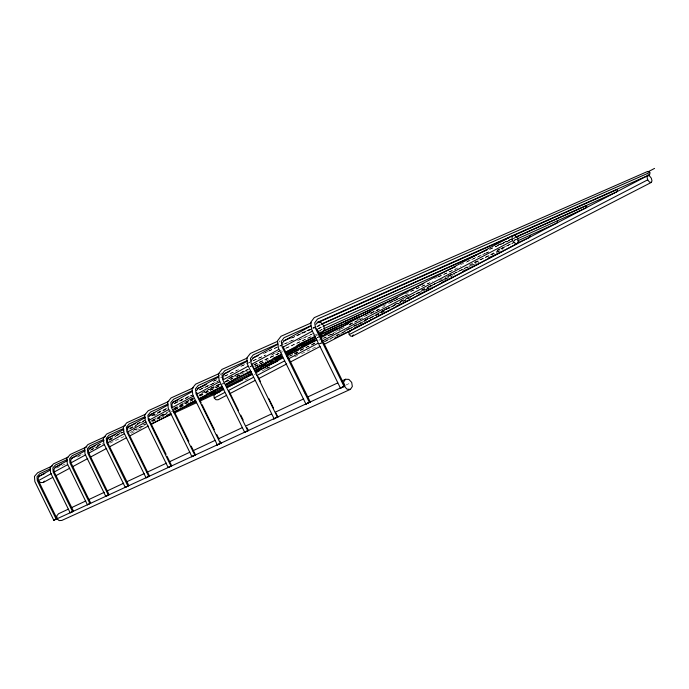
<?xml version="1.0" encoding="UTF-8"?>
<svg xmlns="http://www.w3.org/2000/svg" width="689" height="689" viewBox="0 0 689 689"><rect width="100%" height="100%" fill="white"/><g stroke="black" fill="none" stroke-linecap="round" stroke-linejoin="round"><path stroke-width="0.52" stroke-dasharray="3.44 2.58" d="M409.025 296.856L408.715 298.742M476.202 262.087L476.797 261.234L477.813 261.243L478.657 262.104M278.847 342.278L279.967 340.805M219.378 375.66L221.6 372.87M318.12 328.705L321.884 326.655M315.812 335.922L317.698 334.906M513.934 240.332L515.837 239.333M357.479 324.424L514.58 241.917M56.515 468.055L66.247 463.516M110.007 443.087L124.356 436.387M131.168 433.209L137.24 430.375M138.213 429.919L141.133 428.558M245.086 380.027L250.064 377.701M294.737 356.842L297.657 355.481M301.549 353.664L318.137 345.921M97.338 445.568L102.213 443.303M109.034 440.133L113.909 437.868M152.915 419.773L167.539 412.987M174.36 409.817L182.163 406.191M289.406 356.411L299.155 351.89M345.956 330.169L351.803 327.456M352.777 326.999L366.427 320.661M97.726 445.525L102.592 443.26M109.413 440.099L112.333 438.738M151.296 420.652L167.858 412.961M174.679 409.791L182.473 406.174M294.487 354.172L297.415 352.811M344.173 331.108L358.78 324.321M359.753 323.873L364.627 321.608M91.129 449.133L102.842 443.69M142.856 425.096L145.784 423.735M151.64 421.013L167.255 413.753M171.165 411.944L174.084 410.584M336.094 335.293L352.69 327.585M90.242 450.27L98.045 446.644M133.132 430.324L137.998 428.05M138.98 427.602L145.801 424.424M151.649 421.702L162.363 416.716M266.652 368.193L269.571 366.832M319.283 343.708L321.229 342.803M326.104 340.538L346.567 331.013M78.046 456.075L82.913 453.81M90.707 450.184L94.6 448.375M95.573 447.919L98.493 446.558M133.545 430.246L145.233 424.812M153.027 421.186L159.839 418.016M160.813 417.56L166.652 414.838M264.998 369.071L269.873 366.806M319.532 343.699L323.425 341.89M324.398 341.434L339.005 334.639M339.978 334.182L344.844 331.917M77.22 457.048L83.059 454.327M129.765 432.58L145.327 425.328M254.293 374.566L258.186 372.758M262.078 370.94L269.855 367.315M320.454 343.751L323.374 342.39M324.347 341.933L331.151 338.764M129.756 427.99L145.353 420.79M180.449 404.572L196.038 397.364M199.939 395.555L210.662 390.603M323.735 338.351L326.664 336.999M330.565 335.19L333.485 333.838M376.375 314.02L379.303 312.668M380.276 312.22L394.9 305.46M118.887 433.622L123.762 431.366M129.618 428.653L136.456 425.492M174.524 407.879L193.075 399.301M199.905 396.141L202.833 394.788M312.16 344.207L315.088 342.855M364.877 319.825L367.805 318.464M116.079 435.362L123.874 431.753M129.73 429.04L132.65 427.688M133.623 427.24L136.551 425.888M173.602 408.732L193.101 399.706M300.352 350.046L314.976 343.277M364.705 320.256L386.159 310.326M116.372 435.37L124.166 431.762M173.852 408.758L193.333 399.732M300.49 350.107L315.106 343.346M364.791 320.333L386.219 310.412M109.895 438.867L121.6 433.441M160.623 415.355L166.48 412.642M167.453 412.186L173.309 409.473M174.283 409.025L189.888 401.79M294.281 353.405L299.155 351.149M300.137 350.692L305.012 348.436M353.793 325.828L379.157 314.072M108.931 439.694L115.761 436.525M160.649 415.708L167.479 412.539M175.282 408.921L185.04 404.391M289.449 355.972L299.207 351.45M347.015 329.273L349.943 327.921L349.711 329.652M353.707 326.173L356.532 324.863M151.356 415.381L154.284 414.037M158.194 412.237L166.971 408.198M210.894 388.002L219.679 383.954M224.562 381.715L247.98 370.94M349.487 324.243L357.298 320.652M358.271 320.204L362.173 318.413M151.916 415.433L167.548 408.241M210.533 388.458L219.326 384.41M225.182 381.715L233.003 378.115M236.904 376.323L239.841 374.971M349.245 324.614L362.922 318.318M407.862 297.639L430.332 287.296M152.011 415.562L166.652 408.818M202.773 392.196L205.701 390.844M206.674 390.396L209.602 389.044M210.584 388.596L219.369 384.557M225.225 381.861L232.055 378.709M236.938 376.461L239.867 375.117M339.436 329.273L342.364 327.93M349.194 324.786L356.032 321.634M400.929 300.964L425.337 289.724M426.31 289.277L429.238 287.933M151.873 415.975L167.496 408.784M201.662 393.04L221.195 384.04M222.168 383.592L225.096 382.249M226.07 381.792L232.908 378.649M237.791 376.401L240.719 375.049M336.404 330.97L344.207 327.37M349.09 325.122L351.046 324.226M394.005 304.435L398.888 302.187M399.861 301.739L418.412 293.187M426.224 289.595L431.107 287.339M137.55 423.425L145.362 419.825M154.147 415.768L158.057 413.968M190.276 399.103L193.204 397.76M199.061 395.055L221.513 384.695M222.487 384.247L225.415 382.895M327.921 335.603L340.616 329.747M384.548 309.473L387.476 308.121M136.792 424.157L142.64 421.461M187.477 400.757L193.325 398.061M199.173 395.357L219.645 385.909M327.835 335.965L333.683 333.261M381.448 311.213L401.92 301.765M402.893 301.308L410.687 297.708L409.921 296.89M137.137 424.157L144.948 420.548M184.032 402.505L188.915 400.249M189.888 399.801L192.817 398.44M199.655 395.288L219.197 386.262M318.843 340.245L321.772 338.893M322.745 338.445L326.655 336.637M330.565 334.837L334.466 333.028M381.361 311.376L401.876 301.903M402.85 301.455L405.787 300.103M345.826 385.082L349.736 383.282M175.23 402.609L189.906 395.874M230.014 377.486L247.627 369.416M254.474 366.272L269.149 359.546M317.078 337.567L319.041 336.671M370.889 312.901L385.556 306.174M174.102 403.349L192.687 394.823M229.868 377.77L248.462 369.244M255.309 366.1L264.12 362.061M316.949 337.825L318.912 336.93M370.768 313.142L378.597 309.55M421.651 289.802L424.579 288.458M428.498 286.658L451.984 275.893M174.076 403.547L192.653 395.021M228.834 378.416L248.393 369.45M255.231 366.307L258.168 364.963M259.142 364.515L264.033 362.268M365.721 315.605L379.415 309.327M429.281 286.443L451.769 276.125M174.343 403.676L188.019 397.398M227.112 379.458L248.608 369.588M357.074 319.799L362.939 317.104M363.913 316.656L375.643 311.273M421.565 290.19L446.972 278.528M201.067 388.829L219.627 380.354M249.909 366.514L252.846 365.179M253.819 364.731L282.154 351.786M391.576 301.799L408.181 294.212M448.238 275.91L453.121 273.679L452.751 275.678M199.414 389.707L217.965 381.232M254.086 364.722L282.404 351.786M389.81 302.712L408.362 294.229M448.393 275.936L476.702 263M199.405 389.914L214.89 382.981M250.064 366.901L253.001 365.558M253.974 365.11L280.638 352.777M382.955 306.131L406.898 295.064M439.625 280.225L442.562 278.881M445.06 277.615L478.709 262.345M213.736 380.939L216.673 379.605M220.583 377.822L223.529 376.487M224.493 376.039L240.134 368.925M272.405 354.241L281.301 350.193M286.099 348.005L311.661 336.387M410.566 291.378L432.787 281.258M474.213 262.414L502.617 249.487M213.142 381.456L219.016 378.778M224.89 376.108L236.938 370.596M270.898 355.162L281.965 350.107M285.582 348.479L313.969 335.552M314.951 335.112L317.198 334.062M405.287 293.962L409.895 291.886M410.877 291.438L429.471 282.972M469.605 264.697L501.204 250.296L501.024 249.048M241.546 365.98L248.118 362.896M249.099 362.448L252.036 361.122M253.009 360.674L265.721 354.921M299.327 339.806L314.02 333.149M319.524 330.556L322.452 329.221M434.475 278.58L437.412 277.254M438.385 276.806L460.915 266.6M497.148 250.193L514.778 242.201M240.823 366.436L249.625 362.448M253.251 360.7L265.265 355.36M297.536 340.736L314.158 333.209M319.748 330.574L321.703 329.686M438.083 276.961L455.929 268.968M496.993 250.365L499.921 249.03M500.903 248.591L514.588 242.39M264.955 352.613L267.9 351.287M268.882 350.839L278.89 346.283M279.682 345.973L282.809 344.509M283.61 344.207L293.6 339.651M317.956 328.731L322.047 326.836M467.245 261.432L484.901 253.474M485.779 253.121L488.725 251.795M514.244 240.297L516.294 239.333M263.232 353.681L279.062 346.515M279.889 346.179L293.781 339.884M318.103 328.946L322.237 327.051M460.579 264.697L485.116 253.638M485.659 253.414L488.596 252.088M514.545 240.366L517.017 239.281M291.654 337.946L316.156 326.965M317.138 326.526L320.075 325.208M489.646 249.22L512.194 239.117M513.176 238.678L515.131 237.8M291.576 338.178L316.087 327.197M317.069 326.75L320.015 325.432M489.629 249.401L513.159 238.85M301.799 332.856L311.609 328.464M312.591 328.024L320.437 324.51M497.958 245.06L512.668 238.472M296.382 335.534L299.327 334.217M300.309 333.777L312.065 328.507M313.047 328.067L315.993 326.75M316.974 326.31L319.911 324.993M497.337 245.542L514.984 237.636M501.652 248.169L502.712 248.161L503.59 249.048M388.45 307.673L390.06 308.517M368.779 318.017L370.329 318.852M454.094 273.697L454.912 274.541M432.287 286.4L430.556 285.539L430.22 287.485M350.744 327.973L351.442 328.748"/><path stroke-width="1.03" d="M651.217 182.473L651.992 180.888L651.32 178.21L649.581 176.014L647.806 175.574L349.866 331.108L348.892 332.486L349.228 334.57L350.684 336.129L352.398 336.249L651.217 182.473L649.443 182.042L647.703 179.838L647.023 177.151L647.806 175.574M323.847 344.543L517.224 243.561L518.421 241.546L517.74 238.325L515.57 235.776L513.184 235.38L320.574 337.894M513.184 235.38L511.979 237.378L512.659 240.616L514.838 243.174L517.224 243.561M351.631 329.79L351.209 330.479L334.656 338.213M370.518 319.92L370.071 320.635L354.499 327.886M50.331 470.053L39.988 475.78L38.188 477.821L38.395 480.638L57.015 518.688L59.108 520.591L61.829 520.428L350.451 389.328L352.346 386.486L351.691 382.378L348.858 379.389L345.508 379.269L341.615 381.095M432.468 287.546L431.943 288.346L419.265 294.203M345.508 379.269L343.587 382.102L344.242 386.236L347.092 389.225L350.451 389.328M478.838 263.327L478.244 264.171L462.612 271.354M352.398 336.249L353.362 334.863M318.645 334.398L322.435 332.365L324.398 329.669L323.77 325.63L320.919 322.581L317.491 322.314L316.001 324.33M282.154 343.372L284.144 340.754L291.016 337.679M251.39 360.33L253.38 357.772L258.289 355.558M317.491 322.314L649.081 175.006L649.942 173.921L649.796 172.457L648.737 171.483L647.376 171.561L314.253 317.629L310.644 322.452L311.764 329.798L340.478 388.183L344.888 385.969L316.647 328.541M196.494 390.585L198.458 388.14L206.295 384.574M148.953 416.776L150.891 414.442L154.801 412.651M51.623 473.421L38.395 480.638L40.505 482.567L43.261 482.472L44.449 481.103M55.034 467.452L67.264 460.691M71.027 458.607L85.135 450.804M88.898 448.728L103.953 440.4M106.778 438.841L123.71 429.48M127.465 427.395L145.345 417.517M149.108 415.433L167.918 405.029M172.62 402.428L192.377 391.507M197.08 388.906L218.714 376.935M223.417 374.334L246.938 361.329M252.579 358.211L277.986 344.164M283.627 341.046L310.903 325.957M54.457 471.879L67.686 464.662M70.519 463.111L85.634 454.861M88.468 453.319L104.521 444.551M107.355 443.001L124.364 433.726M128.137 431.658L146.085 421.866M148.919 420.316L168.762 409.49M172.543 407.432L193.325 396.089M197.097 394.03L219.774 381.654M223.546 379.587L248.109 366.186M278.339 349.685L251.89 364.128L254.258 368.916M283.067 347.11L312.35 331.125M310.248 401.937L305.408 404.314L310.248 401.937L283.153 346.825M274.541 418.473L273.654 418.955L278.296 416.673L276.263 417.612M43.261 482.472L52.726 477.382M55.559 475.858L69.761 468.227M72.595 466.703L87.736 458.555M90.578 457.031L106.666 448.384M109.508 446.851L126.535 437.696M130.324 435.663L148.307 425.991M151.141 424.467L171.018 413.779M173.852 412.255L195.624 400.55L186.779 404.684M199.405 398.518L222.116 386.305M225.906 384.264L250.512 371.035M254.293 369.003L281.741 354.241M285.522 352.208L314.864 336.439M247.833 430.789L248.729 430.306L244.268 432.494L247.833 430.789L222.59 379.381L221.936 374.239L224.717 370.734L247.291 360.571M223.796 389.406L215.252 393.953L213.952 395.607L214.253 398.001L215.976 399.723L218.112 399.766L226.681 395.288M227.594 387.39L252.26 374.256M256.058 372.232L282.619 358.099M287.365 355.567L316.776 339.918M220.385 443.44L221.298 442.958L217.001 445.068L220.385 443.44L196.064 393.884L195.469 388.906L198.234 385.487L218.775 376.185M194.849 455.214L195.771 454.723L191.628 456.755L194.849 455.214L171.389 407.38L170.846 402.557L173.585 399.215L192.197 390.749M214.253 398.001L224.7 392.489M228.507 390.482L253.216 377.451M257.014 375.445L284.574 360.907M288.381 358.909L317.836 343.363M321.642 341.365L512.659 240.616M169.477 466.97C164.671 469.226 175.256 464.145 170.441 466.401M647.884 171.914L654.55 168.409M229.54 393.798L255.257 380.362M259.073 378.373L286.693 363.947M290.508 361.958L320.041 346.533M126.027 486.942L125.097 487.424L128.843 485.59L107.691 442.82L107.389 439.685L109.284 437.455L115.132 434.75M147.257 477.21C142.701 479.355 152.829 474.48 148.273 476.624M106.89 495.822C102.79 497.751 112.1 493.264 108.001 495.193M349.228 334.57L647.703 179.838M88.502 504.296C84.601 506.131 93.549 501.825 89.648 503.659M54.81 519.825L53.759 520.307L344.888 385.969M68.125 457.108L53.484 463.878L50.185 467.642L50.598 472.861L70.14 512.78L73.465 511.117L54.233 471.999L54 469.114L55.818 467.021L61.657 464.3M70.14 512.78L73.465 511.117M56.016 519.161L57.075 518.679L56.782 515.846L58.556 513.727L68.28 509.171M344.242 386.236L339.841 388.441L340.478 388.183M71.2 507.802L85.789 500.963M88.709 499.603L104.272 492.308M107.191 490.938L123.727 483.187M126.647 481.826L144.156 473.619M147.067 472.249L166.523 463.137M169.442 461.768L189.871 452.199M192.791 450.83L215.157 440.349M219.05 438.523L242.399 427.585M246.292 425.759L271.578 413.908M275.471 412.091L303.677 398.871M307.57 397.045L337.722 382.92M38.679 476.392L44.845 473.507M150.857 424.019L171.285 414.485M174.196 413.116L196.572 402.677M200.301 400.938L219.912 391.783M67.117 459.597L55.413 465.023L52.855 467.952L53.182 472.008L72.552 511.591M209.456 393.522L215.312 390.809M220.187 388.544L222.134 387.64M248.453 375.419L250.408 374.515M76.496 455.929L72.586 457.746L70.743 459.882L70.993 462.853M199.465 398.793L222.883 387.907M226.793 386.09L252.165 374.299M256.067 372.482L258.995 371.121M380.009 314.89L388.794 310.808M50.288 468.864L39.566 473.851L37.042 476.719L37.335 480.672L56.162 519.153M200.378 399.034L206.226 396.313M211.101 394.048L214.994 392.23M166.729 415.355L170.622 413.546M174.515 411.729L195.917 401.756M199.81 399.947L223.158 389.07M227.051 387.261L242.614 380.009M228.214 382.498L251.606 371.681M254.525 370.329L282.8 357.264M286.693 355.464L298.397 350.064M84.876 449.805L72.199 455.679L69.606 458.667L69.959 462.836L89.915 503.59M226.25 384.359L233.08 381.198M255.507 370.811L261.355 368.107M266.23 365.85L270.131 364.042M95.254 445.645L90.38 447.91L88.511 450.089L88.786 453.138L109.12 494.659M206.476 394.099L222.082 386.865M225.992 385.056L251.356 373.3M255.257 371.492L277.693 361.096M396.718 305.933L409.404 300.051M52.338 465.936L37.706 472.732L34.45 476.409L34.829 481.49L53.82 520.298M105.486 436.481L87.916 444.569L84.532 448.496L85.023 453.999L105.77 496.356M123.589 428.472L108.931 435.215L106.278 438.342L106.692 442.751L127.913 486.072M256.446 367.332L262.302 364.627M264.257 363.732L271.096 360.588M275.979 358.34L279.889 356.54M286.727 353.388L296.494 348.892M301.386 346.645L314.081 340.805M135.277 423.623L129.411 426.319L127.499 428.601L127.663 430.22M254.387 368.753L281.723 356.161M286.607 353.905L316.871 339.97M441.847 282.395L453.56 276.995M86.788 446.851L70.192 454.507L66.85 458.349L67.298 463.706L87.425 504.813M103.651 439.461L90.009 445.757L87.382 448.815L87.761 453.104L108.328 495.098M233.287 379.613L237.188 377.813M247.911 372.861L250.839 371.509M261.562 366.557L265.454 364.757M270.329 362.509L273.257 361.157M275.204 360.261L282.025 357.109M286.9 354.861L291.774 352.613M125.346 425.483L106.752 434.001L103.333 438.015L103.867 443.682L125.269 487.373M144.742 416.811L129.084 423.993L126.397 427.189L126.854 431.727L148.772 476.452M285.642 352.191L297.381 346.8M299.345 345.904L314.994 338.721M319.885 336.482L322.822 335.13M324.777 334.234L337.498 328.403M273.033 358.375L281.835 354.335M285.737 352.544L316.036 338.635M319.937 336.843L348.281 323.839M145.379 414.27L126.81 422.753L123.348 426.853L123.934 432.692L146.034 477.796M168.168 403.987L150.59 412.022L147.877 415.286L148.376 419.963L171.036 466.186M299.982 343.759L314.623 337.067M319.507 334.837L342.941 324.123M344.896 323.236L359.537 316.544M178.735 399.517L173.852 401.747L171.905 404.133L172.284 407.569M296.968 345.456L315.536 336.964M319.446 335.173L370.251 311.945M488.484 257.884L502.16 251.623M168.753 401.403L148.213 410.747L144.716 414.95L145.345 420.953L168.202 467.581M322.435 331.478L390 300.731M321.797 331.986L397.174 297.674M517.577 242.864L529.316 237.516L529.987 236.594L529.815 235.311M229.799 371.302L224.898 373.516L222.917 376.022L223.27 378.769M323.813 328.713L423.701 283.463M517.715 240.874L556.884 223.124L557.59 222.168L557.427 220.842M193.592 387.726L171.096 397.915L167.565 402.212L168.254 408.405L191.921 456.652M323.029 326.397L455.472 266.738M517.275 238.894L585.943 207.957L586.701 206.967L586.546 205.598L515.966 237.197M219.136 373.559L195.624 384.161L192.059 388.553L192.817 394.952L217.345 444.93M247.463 357.961L221.97 369.39L218.379 373.877L219.214 380.492L244.673 432.339M321.418 324.071L487.166 249.883M515.613 237.154L616.629 191.938L617.439 190.905L617.284 189.492L513.098 235.827M277.762 343.871L253.251 354.844L250.46 358.435L251.175 363.749L277.409 417.146M321.875 324.114L476.754 254.758M310.627 325.871L284.083 337.679L281.284 341.348L282.077 346.86L309.387 402.41M317.5 322.814L509.171 237.576M276.875 341.649L250.357 353.466L246.748 358.065L247.67 364.912L274.119 418.766M311.471 322.805L281.017 336.266L277.409 340.977L278.416 348.066L305.959 404.09M649.796 172.457L317.5 319.067L314.709 322.822L315.579 328.541L344.052 386.426M647.729 175.075L649.081 175.006M322.435 332.365L319.007 332.124L316.845 329.833M286.977 355.963L287.924 357.884M304.013 390.611L305.907 394.461M258.031 376.582L260.382 381.379M268.865 398.647L273.576 408.232M275.927 413.03L277.813 416.862M229.032 391.18L238.437 410.343M240.788 415.131L243.148 419.928M246.912 427.593L248.316 430.47M197.39 395.09L201.162 402.764M202.101 404.684L214.348 429.652M216.708 434.449L219.059 439.246M220.006 441.167L220.945 443.087M173.232 409.499L188.846 441.33M191.215 446.153L195.478 454.835M166.109 454.37L149.315 420.109L149.134 418.447M167.048 456.273L171.707 465.79M127.827 431.831L149.487 476.039M71.467 463.809L90.724 503.142M196.709 392.351L196.916 394.125"/></g></svg>
